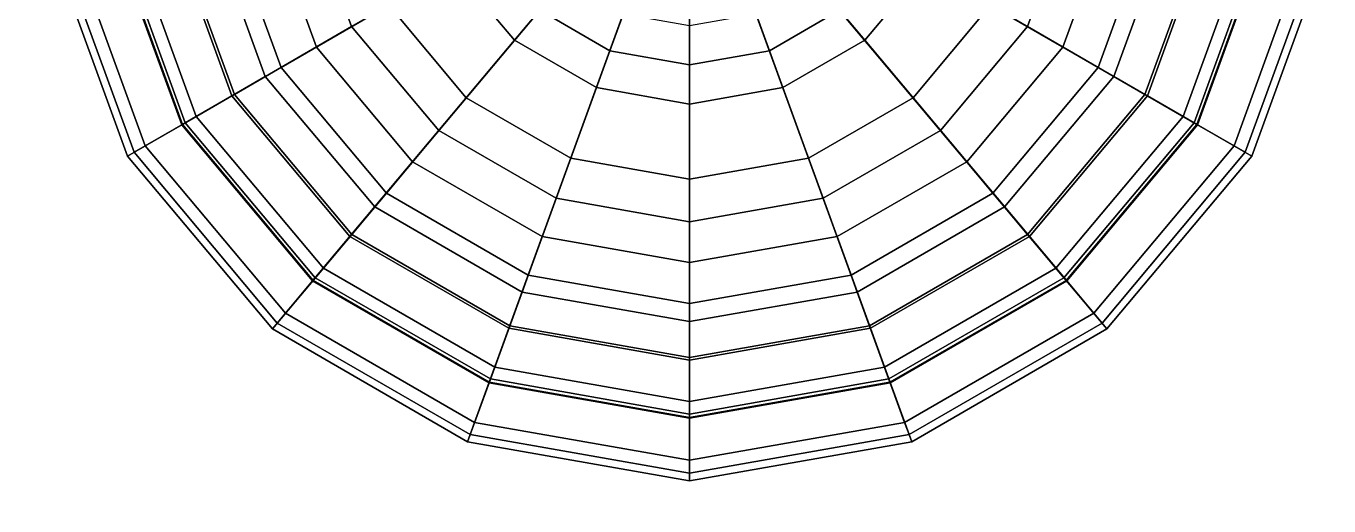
# Model space of a CAD drawing. Header units: inches. Extents: x 38074 to 101214, y 18833 to 57379.
# Drawn here: x 98311.8 to 98379.8, y 36303.4 to 36328.4 of the extents above; entities that cross this region are included whole.
import ezdxf

# ---------------------------------------------------------------- set-up
doc = ezdxf.new("R2010")
doc.units = ezdxf.units.IN

# ---------------------------------------------------------------- blocks, each defined once
blk = doc.blocks.new('A$C403C54AD')
for points in [[(1.146904, 0.852004, -0.031825), (1.180252, 0.857884, -0.028747), (1.180252, 0.857884, -0.028747), (1.150927, 0.840953, -0.031825)], [(1.150927, 0.840953, -0.031825), (1.180252, 0.857884, -0.028747), (1.180252, 0.857884, -0.028747), (1.158486, 0.831944, -0.031825)], [(1.158486, 0.831944, -0.031825), (1.180252, 0.857884, -0.028747), (1.180252, 0.857884, -0.028747), (1.16867, 0.826064, -0.031825)], [(1.16867, 0.826064, -0.031825), (1.180252, 0.857884, -0.028747), (1.180252, 0.857884, -0.028747), (1.180252, 0.824022, -0.031825)], [(1.209578, 0.840953, -0.031825), (1.180252, 0.857884, -0.028747), (1.180252, 0.857884, -0.028747), (1.2136, 0.852004, -0.031825)], [(1.202018, 0.831944, -0.031825), (1.180252, 0.857884, -0.028747), (1.180252, 0.857884, -0.028747), (1.209578, 0.840953, -0.031825)], [(1.191834, 0.826064, -0.031825), (1.180252, 0.857884, -0.028747), (1.180252, 0.857884, -0.028747), (1.202018, 0.831944, -0.031825)], [(1.180252, 0.824022, -0.031825), (1.180252, 0.857884, -0.028747), (1.180252, 0.857884, -0.028747), (1.191834, 0.826064, -0.031825)], [(1.160204, 0.854349, 0.061451), (1.170287, 0.856127, 0.054084), (1.171489, 0.852825, 0.054084), (1.162622, 0.847705, 0.061451)], [(1.197882, 0.847705, 0.061451), (1.189015, 0.852825, 0.054084), (1.190217, 0.856127, 0.054084), (1.2003, 0.854349, 0.061451)], [(1.166254, 0.855416, -0.02532), (1.15012, 0.852571, -0.028594), (1.153755, 0.842586, -0.028594), (1.167942, 0.850777, -0.02532)], [(1.192562, 0.850777, -0.02532), (1.206749, 0.842586, -0.028594), (1.210384, 0.852571, -0.028594), (1.19425, 0.855416, -0.02532)], [(1.153245, 0.853122, 0.071684), (1.160204, 0.854349, 0.061451), (1.162622, 0.847705, 0.061451), (1.156502, 0.844172, 0.071684)], [(1.1624, 0.854736, 0.063639), (1.156013, 0.85361, 0.073031), (1.158936, 0.845577, 0.073031), (1.164553, 0.84882, 0.063639)], [(1.195951, 0.84882, 0.063639), (1.201568, 0.845577, 0.073031), (1.204491, 0.85361, 0.073031), (1.198104, 0.854736, 0.063639)], [(1.204002, 0.844172, 0.071684), (1.197882, 0.847705, 0.061451), (1.2003, 0.854349, 0.061451), (1.207259, 0.853122, 0.071684)], [(1.156013, 0.85361, 0.073031), (1.150983, 0.852723, 0.090178), (1.154513, 0.843024, 0.090178), (1.158936, 0.845577, 0.073031)], [(1.153102, 0.853097, 0.130354), (1.158112, 0.85398, 0.140564), (1.160783, 0.846643, 0.140564), (1.156376, 0.844099, 0.130354)], [(1.158112, 0.85398, 0.140564), (1.155081, 0.853446, 0.140564), (1.158117, 0.845104, 0.140564), (1.160783, 0.846643, 0.140564)], [(1.199721, 0.846643, 0.140564), (1.202387, 0.845104, 0.140564), (1.205423, 0.853446, 0.140564), (1.202392, 0.85398, 0.140564)], [(1.204128, 0.844099, 0.130354), (1.199721, 0.846643, 0.140564), (1.202392, 0.85398, 0.140564), (1.207402, 0.853097, 0.130354)], [(1.201568, 0.845577, 0.073031), (1.205991, 0.843024, 0.090178), (1.209521, 0.852723, 0.090178), (1.204491, 0.85361, 0.073031)], [(1.147962, 0.85219, 0.089693), (1.153245, 0.853122, 0.071684), (1.156502, 0.844172, 0.071684), (1.151856, 0.84149, 0.089693)], [(1.155081, 0.853446, 0.140564), (1.15016, 0.852578, 0.131159), (1.15379, 0.842606, 0.131159), (1.158117, 0.845104, 0.140564)], [(1.150335, 0.852609, 0.117718), (1.153102, 0.853097, 0.130354), (1.156376, 0.844099, 0.130354), (1.153943, 0.842695, 0.117718)], [(1.172541, 0.853432, 0.057003), (1.164553, 0.84882, 0.063639), (1.1686, 0.843998, 0.063639), (1.174529, 0.851063, 0.057003)], [(1.185975, 0.851063, 0.057003), (1.191904, 0.843998, 0.063639), (1.195951, 0.84882, 0.063639), (1.187963, 0.853432, 0.057003)], [(1.202387, 0.845104, 0.140564), (1.206714, 0.842606, 0.131159), (1.210344, 0.852578, 0.131159), (1.205423, 0.853446, 0.140564)], [(1.208648, 0.84149, 0.089693), (1.204002, 0.844172, 0.071684), (1.207259, 0.853122, 0.071684), (1.212542, 0.85219, 0.089693)], [(1.206561, 0.842695, 0.117718), (1.204128, 0.844099, 0.130354), (1.207402, 0.853097, 0.130354), (1.210169, 0.852609, 0.117718)], [(1.15012, 0.852571, -0.028594), (1.146904, 0.852004, -0.031825), (1.150927, 0.840953, -0.031825), (1.153755, 0.842586, -0.028594)], [(1.15016, 0.852578, 0.131159), (1.147297, 0.852073, 0.117935), (1.151272, 0.841152, 0.117935), (1.15379, 0.842606, 0.131159)], [(1.150983, 0.852723, 0.090178), (1.150335, 0.852609, 0.117718), (1.153943, 0.842695, 0.117718), (1.154513, 0.843024, 0.090178)], [(1.162622, 0.847705, 0.061451), (1.171489, 0.852825, 0.054084), (1.173748, 0.850133, 0.054084), (1.167166, 0.842289, 0.061451)], [(1.193338, 0.842289, 0.061451), (1.186756, 0.850133, 0.054084), (1.189015, 0.852825, 0.054084), (1.197882, 0.847705, 0.061451)], [(1.205991, 0.843024, 0.090178), (1.206561, 0.842695, 0.117718), (1.210169, 0.852609, 0.117718), (1.209521, 0.852723, 0.090178)], [(1.206714, 0.842606, 0.131159), (1.209232, 0.841152, 0.117935), (1.213207, 0.852073, 0.117935), (1.210344, 0.852578, 0.131159)], [(1.206749, 0.842586, -0.028594), (1.209578, 0.840953, -0.031825), (1.2136, 0.852004, -0.031825), (1.210384, 0.852571, -0.028594)], [(1.147297, 0.852073, 0.117935), (1.147962, 0.85219, 0.089693), (1.151856, 0.84149, 0.089693), (1.151272, 0.841152, 0.117935)], [(1.169716, 0.851801, -0.022455), (1.167942, 0.850777, -0.02532), (1.171115, 0.846995, -0.02532), (1.172432, 0.848564, -0.022455)], [(1.175064, 0.851701, -0.020408), (1.172432, 0.848564, -0.022455), (1.176091, 0.846451, -0.022455), (1.177492, 0.8503, -0.020408)], [(1.183012, 0.8503, -0.020408), (1.184413, 0.846451, -0.022455), (1.188073, 0.848564, -0.022455), (1.18544, 0.851701, -0.020408)], [(1.188073, 0.848564, -0.022455), (1.189389, 0.846995, -0.02532), (1.192562, 0.850777, -0.02532), (1.190789, 0.851801, -0.022455)], [(1.209232, 0.841152, 0.117935), (1.208648, 0.84149, 0.089693), (1.212542, 0.85219, 0.089693), (1.213207, 0.852073, 0.117935)], [(1.174529, 0.851063, 0.057003), (1.1686, 0.843998, 0.063639), (1.174052, 0.84085, 0.063639), (1.177207, 0.849517, 0.057003)], [(1.183297, 0.849517, 0.057003), (1.186452, 0.84085, 0.063639), (1.191904, 0.843998, 0.063639), (1.185975, 0.851063, 0.057003)], [(1.167942, 0.850777, -0.02532), (1.153755, 0.842586, -0.028594), (1.160585, 0.834446, -0.028594), (1.171115, 0.846995, -0.02532)], [(1.177492, 0.8503, -0.020408), (1.176091, 0.846451, -0.022455), (1.180252, 0.845717, -0.022455), (1.180252, 0.849813, -0.020408)], [(1.180252, 0.849813, -0.020408), (1.180252, 0.845717, -0.022455), (1.184413, 0.846451, -0.022455), (1.183012, 0.8503, -0.020408)], [(1.189389, 0.846995, -0.02532), (1.199919, 0.834446, -0.028594), (1.206749, 0.842586, -0.028594), (1.192562, 0.850777, -0.02532)], [(1.167166, 0.842289, 0.061451), (1.173748, 0.850133, 0.054084), (1.176791, 0.848375, 0.054084), (1.173289, 0.838754, 0.061451)], [(1.187215, 0.838754, 0.061451), (1.183713, 0.848375, 0.054084), (1.186756, 0.850133, 0.054084), (1.193338, 0.842289, 0.061451)], [(1.177207, 0.849517, 0.057003), (1.174052, 0.84085, 0.063639), (1.180252, 0.839757, 0.063639), (1.180252, 0.84898, 0.057003)], [(1.180252, 0.84898, 0.057003), (1.180252, 0.839757, 0.063639), (1.186452, 0.84085, 0.063639), (1.183297, 0.849517, 0.057003)], [(1.164553, 0.84882, 0.063639), (1.158936, 0.845577, 0.073031), (1.164431, 0.839029, 0.073031), (1.1686, 0.843998, 0.063639)], [(1.172432, 0.848564, -0.022455), (1.171115, 0.846995, -0.02532), (1.17539, 0.844527, -0.02532), (1.176091, 0.846451, -0.022455)], [(1.173289, 0.838754, 0.061451), (1.176791, 0.848375, 0.054084), (1.180252, 0.847765, 0.054084), (1.180252, 0.837526, 0.061451)], [(1.180252, 0.837526, 0.061451), (1.180252, 0.847765, 0.054084), (1.183713, 0.848375, 0.054084), (1.187215, 0.838754, 0.061451)], [(1.184413, 0.846451, -0.022455), (1.185114, 0.844527, -0.02532), (1.189389, 0.846995, -0.02532), (1.188073, 0.848564, -0.022455)], [(1.191904, 0.843998, 0.063639), (1.196073, 0.839029, 0.073031), (1.201568, 0.845577, 0.073031), (1.195951, 0.84882, 0.063639)], [(1.156502, 0.844172, 0.071684), (1.162622, 0.847705, 0.061451), (1.167166, 0.842289, 0.061451), (1.162624, 0.836876, 0.071684)], [(1.19788, 0.836876, 0.071684), (1.193338, 0.842289, 0.061451), (1.197882, 0.847705, 0.061451), (1.204002, 0.844172, 0.071684)], [(1.171115, 0.846995, -0.02532), (1.160585, 0.834446, -0.028594), (1.169787, 0.829133, -0.028594), (1.17539, 0.844527, -0.02532)], [(1.185114, 0.844527, -0.02532), (1.190717, 0.829133, -0.028594), (1.199919, 0.834446, -0.028594), (1.189389, 0.846995, -0.02532)], [(1.156376, 0.844099, 0.130354), (1.160783, 0.846643, 0.140564), (1.165801, 0.840662, 0.140564), (1.162531, 0.836765, 0.130354)], [(1.160783, 0.846643, 0.140564), (1.158117, 0.845104, 0.140564), (1.163823, 0.838304, 0.140564), (1.165801, 0.840662, 0.140564)], [(1.176091, 0.846451, -0.022455), (1.17539, 0.844527, -0.02532), (1.180252, 0.84367, -0.02532), (1.180252, 0.845717, -0.022455)], [(1.180252, 0.845717, -0.022455), (1.180252, 0.84367, -0.02532), (1.185114, 0.844527, -0.02532), (1.184413, 0.846451, -0.022455)], [(1.194703, 0.840662, 0.140564), (1.196681, 0.838304, 0.140564), (1.202387, 0.845104, 0.140564), (1.199721, 0.846643, 0.140564)], [(1.197973, 0.836765, 0.130354), (1.194703, 0.840662, 0.140564), (1.199721, 0.846643, 0.140564), (1.204128, 0.844099, 0.130354)], [(1.158936, 0.845577, 0.073031), (1.154513, 0.843024, 0.090178), (1.161148, 0.835117, 0.090178), (1.164431, 0.839029, 0.073031)], [(1.196073, 0.839029, 0.073031), (1.199356, 0.835117, 0.090178), (1.205991, 0.843024, 0.090178), (1.201568, 0.845577, 0.073031)], [(1.158117, 0.845104, 0.140564), (1.15379, 0.842606, 0.131159), (1.160611, 0.834477, 0.131159), (1.163823, 0.838304, 0.140564)], [(1.196681, 0.838304, 0.140564), (1.199893, 0.834477, 0.131159), (1.206714, 0.842606, 0.131159), (1.202387, 0.845104, 0.140564)], [(1.151856, 0.84149, 0.089693), (1.156502, 0.844172, 0.071684), (1.162624, 0.836876, 0.071684), (1.159176, 0.832767, 0.089693)], [(1.153943, 0.842695, 0.117718), (1.156376, 0.844099, 0.130354), (1.162531, 0.836765, 0.130354), (1.160725, 0.834612, 0.117718)], [(1.17539, 0.844527, -0.02532), (1.169787, 0.829133, -0.028594), (1.180252, 0.827288, -0.028594), (1.180252, 0.84367, -0.02532)], [(1.180252, 0.84367, -0.02532), (1.180252, 0.827288, -0.028594), (1.190717, 0.829133, -0.028594), (1.185114, 0.844527, -0.02532)], [(1.201328, 0.832767, 0.089693), (1.19788, 0.836876, 0.071684), (1.204002, 0.844172, 0.071684), (1.208648, 0.84149, 0.089693)], [(1.199779, 0.834612, 0.117718), (1.197973, 0.836765, 0.130354), (1.204128, 0.844099, 0.130354), (1.206561, 0.842695, 0.117718)], [(1.1686, 0.843998, 0.063639), (1.164431, 0.839029, 0.073031), (1.171834, 0.834755, 0.073031), (1.174052, 0.84085, 0.063639)], [(1.186452, 0.84085, 0.063639), (1.18867, 0.834755, 0.073031), (1.196073, 0.839029, 0.073031), (1.191904, 0.843998, 0.063639)], [(1.154513, 0.843024, 0.090178), (1.153943, 0.842695, 0.117718), (1.160725, 0.834612, 0.117718), (1.161148, 0.835117, 0.090178)], [(1.199356, 0.835117, 0.090178), (1.199779, 0.834612, 0.117718), (1.206561, 0.842695, 0.117718), (1.205991, 0.843024, 0.090178)], [(1.153755, 0.842586, -0.028594), (1.150927, 0.840953, -0.031825), (1.158486, 0.831944, -0.031825), (1.160585, 0.834446, -0.028594)], [(1.15379, 0.842606, 0.131159), (1.151272, 0.841152, 0.117935), (1.158742, 0.83225, 0.117935), (1.160611, 0.834477, 0.131159)], [(1.162624, 0.836876, 0.071684), (1.167166, 0.842289, 0.061451), (1.173289, 0.838754, 0.061451), (1.170873, 0.832114, 0.071684)], [(1.189632, 0.832114, 0.071684), (1.187215, 0.838754, 0.061451), (1.193338, 0.842289, 0.061451), (1.19788, 0.836876, 0.071684)], [(1.199893, 0.834477, 0.131159), (1.201762, 0.83225, 0.117935), (1.209232, 0.841152, 0.117935), (1.206714, 0.842606, 0.131159)], [(1.199919, 0.834446, -0.028594), (1.202018, 0.831944, -0.031825), (1.209578, 0.840953, -0.031825), (1.206749, 0.842586, -0.028594)], [(1.151272, 0.841152, 0.117935), (1.151856, 0.84149, 0.089693), (1.159176, 0.832767, 0.089693), (1.158742, 0.83225, 0.117935)], [(1.201762, 0.83225, 0.117935), (1.201328, 0.832767, 0.089693), (1.208648, 0.84149, 0.089693), (1.209232, 0.841152, 0.117935)], [(1.174052, 0.84085, 0.063639), (1.171834, 0.834755, 0.073031), (1.180252, 0.833271, 0.073031), (1.180252, 0.839757, 0.063639)], [(1.180252, 0.839757, 0.063639), (1.180252, 0.833271, 0.073031), (1.18867, 0.834755, 0.073031), (1.186452, 0.84085, 0.063639)], [(1.162531, 0.836765, 0.130354), (1.165801, 0.840662, 0.140564), (1.172563, 0.836759, 0.140564), (1.170823, 0.831977, 0.130354)], [(1.165801, 0.840662, 0.140564), (1.163823, 0.838304, 0.140564), (1.17151, 0.833866, 0.140564), (1.172563, 0.836759, 0.140564)], [(1.187941, 0.836759, 0.140564), (1.188994, 0.833866, 0.140564), (1.196681, 0.838304, 0.140564), (1.194703, 0.840662, 0.140564)], [(1.189681, 0.831977, 0.130354), (1.187941, 0.836759, 0.140564), (1.194703, 0.840662, 0.140564), (1.197973, 0.836765, 0.130354)], [(1.164431, 0.839029, 0.073031), (1.161148, 0.835117, 0.090178), (1.170087, 0.829956, 0.090178), (1.171834, 0.834755, 0.073031)], [(1.170873, 0.832114, 0.071684), (1.173289, 0.838754, 0.061451), (1.180252, 0.837526, 0.061451), (1.180252, 0.83046, 0.071684)], [(1.180252, 0.83046, 0.071684), (1.180252, 0.837526, 0.061451), (1.187215, 0.838754, 0.061451), (1.189632, 0.832114, 0.071684)], [(1.18867, 0.834755, 0.073031), (1.190417, 0.829956, 0.090178), (1.199356, 0.835117, 0.090178), (1.196073, 0.839029, 0.073031)], [(1.163823, 0.838304, 0.140564), (1.160611, 0.834477, 0.131159), (1.169801, 0.829171, 0.131159), (1.17151, 0.833866, 0.140564)], [(1.188994, 0.833866, 0.140564), (1.190703, 0.829171, 0.131159), (1.199893, 0.834477, 0.131159), (1.196681, 0.838304, 0.140564)], [(1.159176, 0.832767, 0.089693), (1.162624, 0.836876, 0.071684), (1.170873, 0.832114, 0.071684), (1.169038, 0.827073, 0.089693)], [(1.160725, 0.834612, 0.117718), (1.162531, 0.836765, 0.130354), (1.170823, 0.831977, 0.130354), (1.169862, 0.829337, 0.117718)], [(1.170823, 0.831977, 0.130354), (1.172563, 0.836759, 0.140564), (1.180252, 0.835403, 0.140564), (1.180252, 0.830315, 0.130354)], [(1.172563, 0.836759, 0.140564), (1.17151, 0.833866, 0.140564), (1.180252, 0.832324, 0.140564), (1.180252, 0.835403, 0.140564)], [(1.180252, 0.835403, 0.140564), (1.180252, 0.832324, 0.140564), (1.188994, 0.833866, 0.140564), (1.187941, 0.836759, 0.140564)], [(1.180252, 0.830315, 0.130354), (1.180252, 0.835403, 0.140564), (1.187941, 0.836759, 0.140564), (1.189681, 0.831977, 0.130354)], [(1.191466, 0.827073, 0.089693), (1.189632, 0.832114, 0.071684), (1.19788, 0.836876, 0.071684), (1.201328, 0.832767, 0.089693)], [(1.190642, 0.829337, 0.117718), (1.189681, 0.831977, 0.130354), (1.197973, 0.836765, 0.130354), (1.199779, 0.834612, 0.117718)], [(1.161148, 0.835117, 0.090178), (1.160725, 0.834612, 0.117718), (1.169862, 0.829337, 0.117718), (1.170087, 0.829956, 0.090178)], [(1.171834, 0.834755, 0.073031), (1.170087, 0.829956, 0.090178), (1.180252, 0.828163, 0.090178), (1.180252, 0.833271, 0.073031)], [(1.180252, 0.833271, 0.073031), (1.180252, 0.828163, 0.090178), (1.190417, 0.829956, 0.090178), (1.18867, 0.834755, 0.073031)], [(1.190417, 0.829956, 0.090178), (1.190642, 0.829337, 0.117718), (1.199779, 0.834612, 0.117718), (1.199356, 0.835117, 0.090178)], [(1.160585, 0.834446, -0.028594), (1.158486, 0.831944, -0.031825), (1.16867, 0.826064, -0.031825), (1.169787, 0.829133, -0.028594)], [(1.160611, 0.834477, 0.131159), (1.158742, 0.83225, 0.117935), (1.168807, 0.826439, 0.117935), (1.169801, 0.829171, 0.131159)], [(1.190703, 0.829171, 0.131159), (1.191697, 0.826439, 0.117935), (1.201762, 0.83225, 0.117935), (1.199893, 0.834477, 0.131159)], [(1.190717, 0.829133, -0.028594), (1.191834, 0.826064, -0.031825), (1.202018, 0.831944, -0.031825), (1.199919, 0.834446, -0.028594)], [(1.17151, 0.833866, 0.140564), (1.169801, 0.829171, 0.131159), (1.180252, 0.827328, 0.131159), (1.180252, 0.832324, 0.140564)], [(1.180252, 0.832324, 0.140564), (1.180252, 0.827328, 0.131159), (1.190703, 0.829171, 0.131159), (1.188994, 0.833866, 0.140564)], [(1.158742, 0.83225, 0.117935), (1.159176, 0.832767, 0.089693), (1.169038, 0.827073, 0.089693), (1.168807, 0.826439, 0.117935)], [(1.191697, 0.826439, 0.117935), (1.191466, 0.827073, 0.089693), (1.201328, 0.832767, 0.089693), (1.201762, 0.83225, 0.117935)], [(1.169038, 0.827073, 0.089693), (1.170873, 0.832114, 0.071684), (1.180252, 0.83046, 0.071684), (1.180252, 0.825096, 0.089693)], [(1.169862, 0.829337, 0.117718), (1.170823, 0.831977, 0.130354), (1.180252, 0.830315, 0.130354), (1.180252, 0.827505, 0.117718)], [(1.180252, 0.825096, 0.089693), (1.180252, 0.83046, 0.071684), (1.189632, 0.832114, 0.071684), (1.191466, 0.827073, 0.089693)], [(1.180252, 0.827505, 0.117718), (1.180252, 0.830315, 0.130354), (1.189681, 0.831977, 0.130354), (1.190642, 0.829337, 0.117718)], [(1.170087, 0.829956, 0.090178), (1.169862, 0.829337, 0.117718), (1.180252, 0.827505, 0.117718), (1.180252, 0.828163, 0.090178)], [(1.180252, 0.828163, 0.090178), (1.180252, 0.827505, 0.117718), (1.190642, 0.829337, 0.117718), (1.190417, 0.829956, 0.090178)], [(1.169801, 0.829171, 0.131159), (1.168807, 0.826439, 0.117935), (1.180252, 0.824421, 0.117935), (1.180252, 0.827328, 0.131159)], [(1.180252, 0.827328, 0.131159), (1.180252, 0.824421, 0.117935), (1.191697, 0.826439, 0.117935), (1.190703, 0.829171, 0.131159)], [(1.169787, 0.829133, -0.028594), (1.16867, 0.826064, -0.031825), (1.180252, 0.824022, -0.031825), (1.180252, 0.827288, -0.028594)], [(1.180252, 0.827288, -0.028594), (1.180252, 0.824022, -0.031825), (1.191834, 0.826064, -0.031825), (1.190717, 0.829133, -0.028594)], [(1.168807, 0.826439, 0.117935), (1.169038, 0.827073, 0.089693), (1.180252, 0.825096, 0.089693), (1.180252, 0.824421, 0.117935)], [(1.180252, 0.824421, 0.117935), (1.180252, 0.825096, 0.089693), (1.191466, 0.827073, 0.089693), (1.191697, 0.826439, 0.117935)]]:
    blk.add_3dface(points)
at = {"linetype": 'ByBlock', "invisible_edges": 5}
for points in [[(1.149468, 0.81008, -0.008737), (1.140233, 0.794084, -0.008737), (1.080205, 0.810169, -0.008737), (1.080205, 0.828639, -0.008737)], [(1.132537, 0.780755, -0.02259), (1.149468, 0.81008, -0.013355), (1.080205, 0.828639, -0.013355), (1.080205, 0.794777, -0.02259)]]:
    blk.add_3dface(points, dxfattribs=at)
at = {"linetype": 'ByBlock'}
blk.add_3dface([(1.149468, 0.81008, -0.013355), (1.149468, 0.81008, -0.008737), (1.080205, 0.828639, -0.008737), (1.080205, 0.828639, -0.013355)], dxfattribs=at)

msp = doc.modelspace()

# ---------------------------------------------------------------- block references
at = {"xscale": 1000, "yscale": 1000, "zscale": 1000}
msp.add_blockref('A$C403C54AD', (97166.182, 35480.698, 0.599), dxfattribs=at)

doc.saveas('drawing.dxf')
